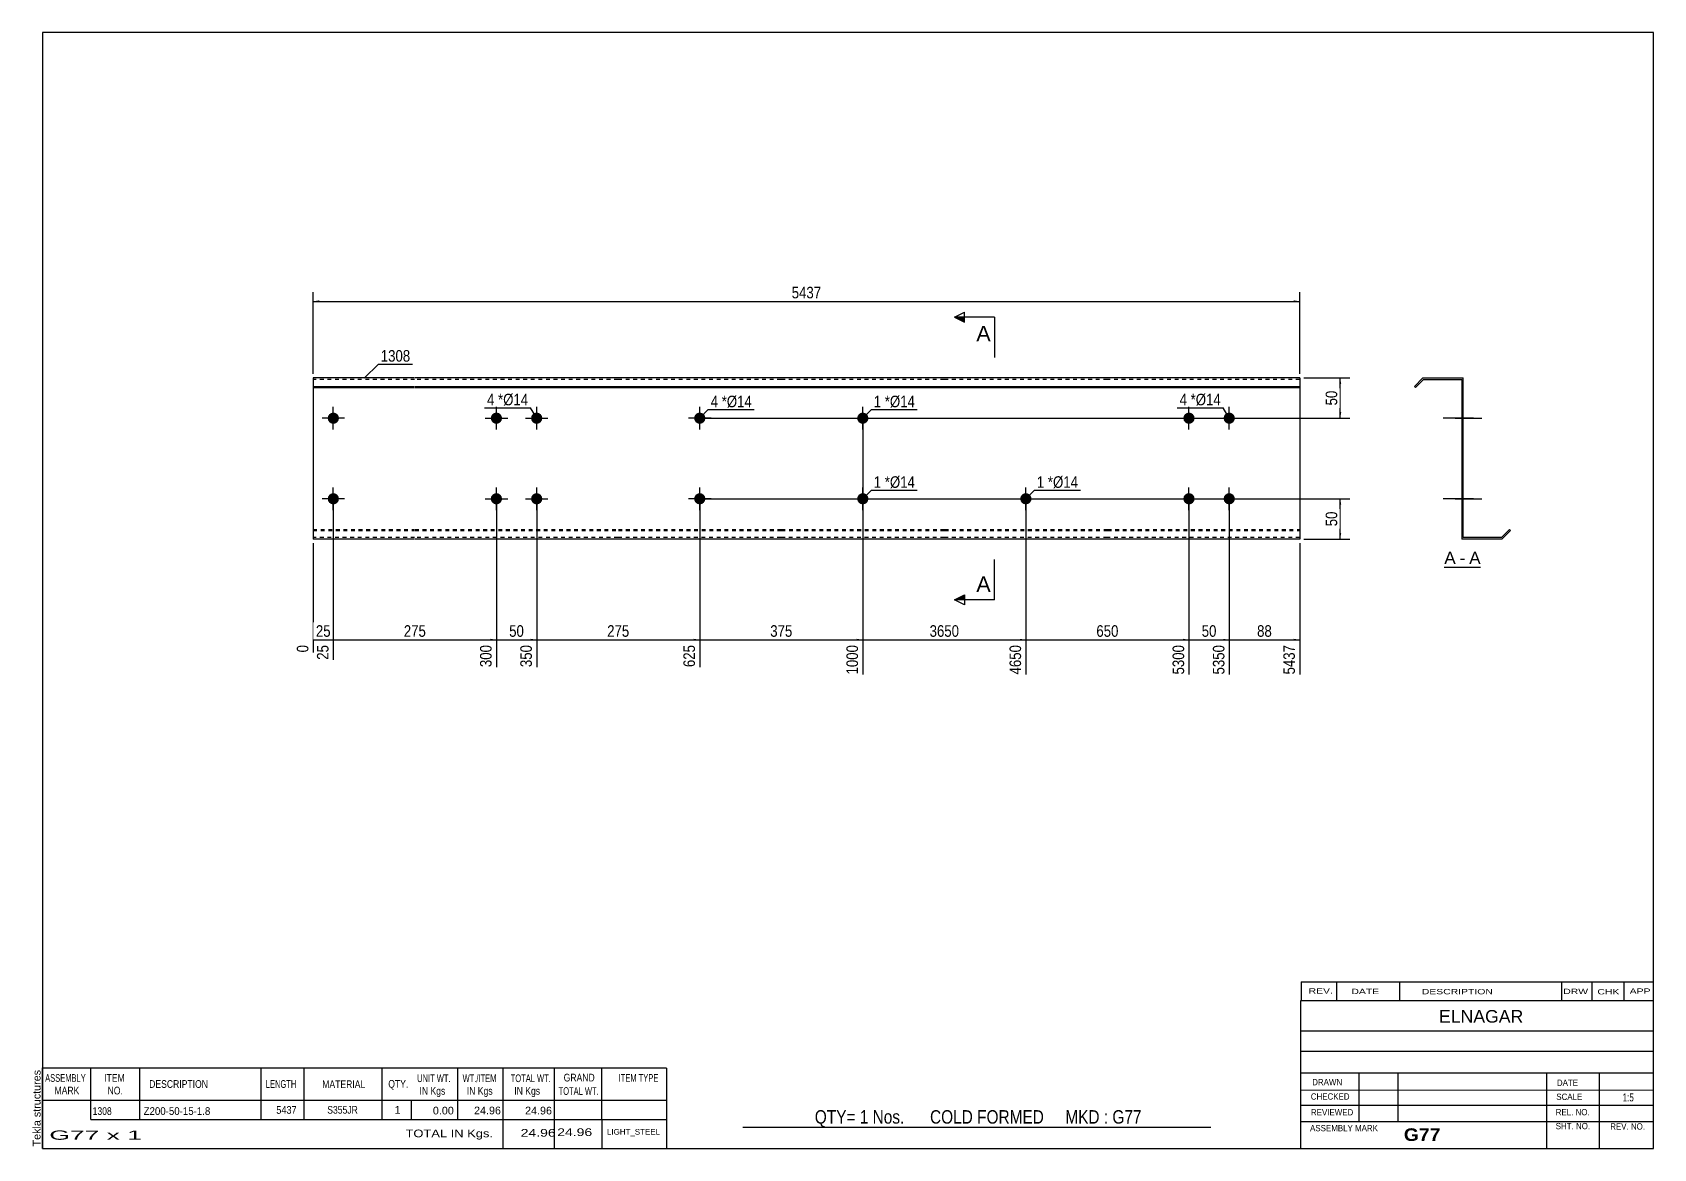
# Model space of a CAD drawing. Header units: millimetres. Extents: x -70 to 333, y -171 to 106.
import ezdxf

# ---------------------------------------------------------------- set-up
doc = ezdxf.new("R2010")
doc.units = ezdxf.units.MM
doc.linetypes.add('DXK_LINE_DOT1', pattern=[1.8814, 0.9407, -0.9407])
doc.styles.add('Arial', font='ARIAL.TTF', dxfattribs={"height": 0.2})
doc.styles.add('Arial Bold', font='ARIALBD.TTF', dxfattribs={"height": 0.2})
doc.styles.add('Arial Narrow', font='ARIALN.TTF', dxfattribs={"height": 0.2})

# ---------------------------------------------------------------- blocks, each defined once
blk = doc.blocks.new('Unknown-629089072-1597')
at = {"color": 5, "linetype": 'Continuous'}
for p, q in [((332.8, 105.75), (-67.2, 105.75)), ((-67.2, 105.75), (-67.2, -171.25)), ((332.8, -171.25), (332.8, 105.75)), ((-67.2, -171.25), (332.8, -171.25))]:
    blk.add_line(p, q, dxfattribs=at)
at = {"color": 174, "linetype": 'Continuous', "style": 'Arial'}
blk.add_text('Tekla structures', height=1.9102, rotation=90, dxfattribs=at).set_placement((-67.7, -170.75))
blk = doc.blocks.new('Unknown-629089072-12 - 1230')
at = {"color": 7, "linetype": 'Continuous'}
blk.add_line((280.83, -26.95), (289.86, -26.95), dxfattribs=at)
at = {"color": 0, "linetype": 'Continuous'}
blk.add_wipeout([(283.67, -26.2), (283.67, -23), (280.83, -23), (280.83, -26.2)], dxfattribs=at)
blk.add_wipeout([(286.05, -26.2), (286.05, -23), (284.63, -23), (284.63, -26.2)], dxfattribs=at)
at = {"color": 96, "linetype": 'Continuous', "style": 'Arial'}
blk.add_text('A', height=3.06, dxfattribs=at).set_placement((280.83, -26.2))
at = {"color": 0, "linetype": 'Continuous'}
blk.add_wipeout([(289.86, -26.2), (289.86, -23), (287.01, -23), (287.01, -26.2)], dxfattribs=at)
at = {"color": 96, "linetype": 'Continuous', "style": 'Arial'}
for s, p in [('A', (287.01, -26.2)), ('-', (284.63, -26.2))]:
    blk.add_text(s, height=3.06, dxfattribs=at).set_placement(p)
blk = doc.blocks.new('Bolt-629089072-1223 - 1203')
at = {"linetype": 'Continuous'}
blk.add_hatch(color=3, dxfattribs=at).paths.add_polyline_path([(135.06, 10, -1), (137.86, 10, -1)])
at = {"color": 3, "linetype": 'Continuous'}
for p, q in [((136.46, 7.2), (136.46, 12.8)), ((133.66, 10), (139.26, 10))]:
    blk.add_line(p, q, dxfattribs=at)
blk = doc.blocks.new('Part-629089072-1218 - 1203')
at = {"color": 2, "linetype": 'Continuous'}
for p, q in [((0, 20), (0, -20)), ((25.19, 20), (0, 20)), ((0, 17.88), (25.19, 17.88)), ((0, 17.62), (25.19, 17.62)), ((75.68, 20), (25.29, 20)), ((25.29, 17.88), (75.68, 17.88)), ((25.29, 17.62), (75.68, 17.62)), ((116.17, 20), (75.78, 20)), ((75.78, 17.88), (116.17, 17.88)), ((75.78, 17.62), (116.17, 17.62)), ((156.66, 20), (116.27, 20)), ((116.27, 17.88), (156.66, 17.88)), ((116.27, 17.62), (156.66, 17.62)), ((197.15, 20), (156.76, 20)), ((156.76, 17.88), (197.15, 17.88)), ((156.76, 17.62), (197.15, 17.62)), ((244.94, 20), (197.25, 20)), ((197.25, 17.88), (244.94, 17.88)), ((197.25, 17.62), (244.94, 17.62)), ((244.94, 20), (244.94, -20)), ((25.19, -20), (0, -20)), ((75.68, -20), (25.29, -20)), ((116.17, -20), (75.78, -20)), ((156.66, -20), (116.27, -20)), ((197.15, -20), (156.76, -20)), ((244.94, -20), (197.25, -20))]:
    blk.add_line(p, q, dxfattribs=at)
at = {"color": 7, "linetype": 'DXK_LINE_DOT1'}
for p, q in [((25.19, 19.64), (0, 19.64)), ((75.68, 19.64), (25.29, 19.64)), ((116.17, 19.64), (75.78, 19.64)), ((156.66, 19.64), (116.27, 19.64)), ((197.15, 19.64), (156.76, 19.64)), ((244.94, 19.64), (197.25, 19.64)), ((0, -17.62), (25.19, -17.62)), ((0, -17.88), (25.19, -17.88)), ((25.19, -19.64), (0, -19.64)), ((25.29, -17.62), (75.68, -17.62)), ((25.29, -17.88), (75.68, -17.88)), ((75.68, -19.64), (25.29, -19.64)), ((75.78, -17.62), (116.17, -17.62)), ((75.78, -17.88), (116.17, -17.88)), ((116.17, -19.64), (75.78, -19.64)), ((116.27, -17.62), (156.66, -17.62)), ((116.27, -17.88), (156.66, -17.88)), ((156.66, -19.64), (116.27, -19.64)), ((156.76, -17.62), (197.15, -17.62)), ((156.76, -17.88), (197.15, -17.88)), ((197.15, -19.64), (156.76, -19.64)), ((197.25, -17.62), (244.94, -17.62)), ((197.25, -17.88), (244.94, -17.88)), ((244.94, -19.64), (197.25, -19.64))]:
    blk.add_line(p, q, dxfattribs=at)
blk = doc.blocks.new('Bolt-629089072-1219 - 1203')
at = {"linetype": 'Continuous'}
blk.add_hatch(color=3, dxfattribs=at).paths.add_polyline_path([(135.06, -10, -1), (137.86, -10, -1)])
at = {"color": 3, "linetype": 'Continuous'}
for p, q in [((136.46, -12.8), (136.46, -7.2)), ((133.66, -10), (139.26, -10))]:
    blk.add_line(p, q, dxfattribs=at)
blk = doc.blocks.new('Bolt-629089072-1220 - 1203')
at = {"linetype": 'Continuous'}
for points in [[(216.04, 10, -1), (218.84, 10, -1)], [(226.04, 10, -1), (228.84, 10, -1)], [(216.04, -10, -1), (218.84, -10, -1)], [(226.04, -10, -1), (228.84, -10, -1)]]:
    blk.add_hatch(color=3, dxfattribs=at).paths.add_polyline_path(points)
at = {"color": 3, "linetype": 'Continuous'}
for p, q in [((217.44, 7.2), (217.44, 12.8)), ((227.44, 7.2), (227.44, 12.8)), ((214.64, 10), (220.24, 10)), ((224.64, 10), (230.24, 10)), ((217.44, -12.8), (217.44, -7.2)), ((227.44, -12.8), (227.44, -7.2)), ((214.64, -10), (220.24, -10)), ((224.64, -10), (230.24, -10))]:
    blk.add_line(p, q, dxfattribs=at)
blk = doc.blocks.new('Bolt-629089072-1221 - 1203')
at = {"linetype": 'Continuous'}
blk.add_hatch(color=3, dxfattribs=at).paths.add_polyline_path([(175.55, -10, -1), (178.35, -10, -1)])
at = {"color": 3, "linetype": 'Continuous'}
for p, q in [((176.95, -12.8), (176.95, -7.2)), ((174.15, -10), (179.75, -10))]:
    blk.add_line(p, q, dxfattribs=at)
blk = doc.blocks.new('Bolt-629089072-1222 - 1203')
at = {"linetype": 'Continuous'}
for points in [[(44.09, 10, -1), (46.89, 10, -1)], [(54.09, 10, -1), (56.89, 10, -1)], [(44.09, -10, -1), (46.89, -10, -1)], [(54.09, -10, -1), (56.89, -10, -1)]]:
    blk.add_hatch(color=3, dxfattribs=at).paths.add_polyline_path(points)
at = {"color": 3, "linetype": 'Continuous'}
for p, q in [((45.49, 7.2), (45.49, 12.8)), ((55.49, 7.2), (55.49, 12.8)), ((42.69, 10), (48.29, 10)), ((52.69, 10), (58.29, 10)), ((45.49, -12.8), (45.49, -7.2)), ((55.49, -12.8), (55.49, -7.2)), ((42.69, -10), (48.29, -10)), ((52.69, -10), (58.29, -10))]:
    blk.add_line(p, q, dxfattribs=at)
blk = doc.blocks.new('Bolt-629089072-1224 - 1203')
at = {"linetype": 'Continuous'}
for points in [[(3.6, 10, -1), (6.4, 10, -1)], [(94.58, 10, -1), (97.38, 10, -1)]]:
    blk.add_hatch(color=3, dxfattribs=at).paths.add_polyline_path(points)
at = {"color": 3, "linetype": 'Continuous'}
for p, q in [((5, 7.2), (5, 12.8)), ((95.98, 7.2), (95.98, 12.8)), ((7.8, 10), (2.2, 10)), ((98.78, 10), (93.18, 10))]:
    blk.add_line(p, q, dxfattribs=at)
blk = doc.blocks.new('Bolt-629089072-1225 - 1203')
at = {"linetype": 'Continuous'}
for points in [[(3.6, -10, -1), (6.4, -10, -1)], [(94.58, -10, -1), (97.38, -10, -1)]]:
    blk.add_hatch(color=3, dxfattribs=at).paths.add_polyline_path(points)
at = {"color": 3, "linetype": 'Continuous'}
for p, q in [((5, -12.8), (5, -7.2)), ((95.98, -12.8), (95.98, -7.2)), ((7.8, -10), (2.2, -10)), ((98.78, -10), (93.18, -10))]:
    blk.add_line(p, q, dxfattribs=at)
blk = doc.blocks.new('Part-629089072-1232 - 1230')
at = {"color": 2, "linetype": 'Continuous'}
for p, q in [((275.52, 20), (273.4, 17.88)), ((273.4, 17.88), (273.65, 17.62)), ((273.65, 17.62), (275.67, 19.64)), ((275.52, 20), (285.52, 20)), ((275.67, 19.64), (285.16, 19.64)), ((285.16, 19.64), (285.16, -20)), ((285.52, -19.64), (285.52, 20)), ((295.16, -20), (285.16, -20)), ((295.01, -19.64), (285.52, -19.64)), ((297.03, -17.62), (295.01, -19.64)), ((295.16, -20), (297.28, -17.88)), ((297.28, -17.88), (297.03, -17.62))]:
    blk.add_line(p, q, dxfattribs=at)
blk = doc.blocks.new('Bolt-629089072-1233 - 1230')
at = {"linetype": 'Continuous'}
blk.add_hatch(color=3, dxfattribs=at).paths.add_polyline_path([(285.16, -8.6), (285.16, -11.4), (285.52, -11.4), (285.52, -8.6)])
at = {"color": 3, "linetype": 'Continuous'}
for p, q in [((287.12, -10), (280.52, -10)), ((285.52, -8.6), (285.16, -8.6)), ((285.52, -11.4), (285.16, -11.4))]:
    blk.add_line(p, q, dxfattribs=at)
blk = doc.blocks.new('Bolt-629089072-1234 - 1230')
at = {"linetype": 'Continuous'}
for points in [[(285.16, 11.4), (285.16, 8.6), (285.52, 8.6), (285.52, 11.4)], [(285.16, 11.4), (285.16, 8.6), (285.52, 8.6), (285.52, 11.4)], [(285.16, -8.6), (285.16, -11.4), (285.52, -11.4), (285.52, -8.6)], [(285.16, -8.6), (285.16, -11.4), (285.52, -11.4), (285.52, -8.6)]]:
    blk.add_hatch(color=3, dxfattribs=at).paths.add_polyline_path(points)
at = {"color": 3, "linetype": 'Continuous'}
for p, q in [((288.12, 10), (280.52, 10)), ((288.12, 10), (280.52, 10)), ((285.52, 11.4), (285.16, 11.4)), ((285.52, 11.4), (285.16, 11.4)), ((285.52, 8.6), (285.16, 8.6)), ((285.52, 8.6), (285.16, 8.6)), ((288.12, -10), (280.52, -10)), ((288.12, -10), (280.52, -10)), ((285.52, -8.6), (285.16, -8.6)), ((285.52, -8.6), (285.16, -8.6)), ((285.52, -11.4), (285.16, -11.4)), ((285.52, -11.4), (285.16, -11.4))]:
    blk.add_line(p, q, dxfattribs=at)
blk = doc.blocks.new('Bolt-629089072-1235 - 1230')
at = {"linetype": 'Continuous'}
blk.add_hatch(color=3, dxfattribs=at).paths.add_polyline_path([(285.16, -8.6), (285.16, -11.4), (285.52, -11.4), (285.52, -8.6)])
at = {"color": 3, "linetype": 'Continuous'}
for p, q in [((287.12, -10), (280.52, -10)), ((285.52, -8.6), (285.16, -8.6)), ((285.52, -11.4), (285.16, -11.4))]:
    blk.add_line(p, q, dxfattribs=at)
blk = doc.blocks.new('Bolt-629089072-1236 - 1230')
at = {"linetype": 'Continuous'}
for points in [[(285.16, 11.4), (285.16, 8.6), (285.52, 8.6), (285.52, 11.4)], [(285.16, 11.4), (285.16, 8.6), (285.52, 8.6), (285.52, 11.4)], [(285.16, -8.6), (285.16, -11.4), (285.52, -11.4), (285.52, -8.6)], [(285.16, -8.6), (285.16, -11.4), (285.52, -11.4), (285.52, -8.6)]]:
    blk.add_hatch(color=3, dxfattribs=at).paths.add_polyline_path(points)
at = {"color": 3, "linetype": 'Continuous'}
for p, q in [((288.12, 10), (280.52, 10)), ((288.12, 10), (280.52, 10)), ((285.52, 11.4), (285.16, 11.4)), ((285.52, 11.4), (285.16, 11.4)), ((285.52, 8.6), (285.16, 8.6)), ((285.52, 8.6), (285.16, 8.6)), ((288.12, -10), (280.52, -10)), ((288.12, -10), (280.52, -10)), ((285.52, -8.6), (285.16, -8.6)), ((285.52, -8.6), (285.16, -8.6)), ((285.52, -11.4), (285.16, -11.4)), ((285.52, -11.4), (285.16, -11.4))]:
    blk.add_line(p, q, dxfattribs=at)
blk = doc.blocks.new('Bolt-629089072-1237 - 1230')
at = {"linetype": 'Continuous'}
blk.add_hatch(color=3, dxfattribs=at).paths.add_polyline_path([(285.16, 11.4), (285.16, 8.6), (285.52, 8.6), (285.52, 11.4)])
at = {"color": 3, "linetype": 'Continuous'}
for p, q in [((287.42, 10), (280.82, 10)), ((285.52, 11.4), (285.16, 11.4)), ((285.52, 8.6), (285.16, 8.6))]:
    blk.add_line(p, q, dxfattribs=at)
blk = doc.blocks.new('Bolt-629089072-1238 - 1230')
at = {"linetype": 'Continuous'}
blk.add_hatch(color=3, dxfattribs=at).paths.add_polyline_path([(285.16, 11.4), (285.16, 8.6), (285.52, 8.6), (285.52, 11.4)])
blk.add_hatch(color=3, dxfattribs=at).paths.add_polyline_path([(285.16, 11.4), (285.16, 8.6), (285.52, 8.6), (285.52, 11.4)])
at = {"color": 3, "linetype": 'Continuous'}
for p, q in [((283.56, 10), (290.16, 10)), ((283.56, 10), (290.16, 10)), ((285.16, 11.4), (285.52, 11.4)), ((285.16, 11.4), (285.52, 11.4)), ((285.16, 8.6), (285.52, 8.6)), ((285.16, 8.6), (285.52, 8.6))]:
    blk.add_line(p, q, dxfattribs=at)
blk = doc.blocks.new('Bolt-629089072-1239 - 1230')
at = {"linetype": 'Continuous'}
blk.add_hatch(color=3, dxfattribs=at).paths.add_polyline_path([(285.16, -8.6), (285.16, -11.4), (285.52, -11.4), (285.52, -8.6)])
blk.add_hatch(color=3, dxfattribs=at).paths.add_polyline_path([(285.16, -8.6), (285.16, -11.4), (285.52, -11.4), (285.52, -8.6)])
at = {"color": 3, "linetype": 'Continuous'}
for p, q in [((283.56, -10), (290.16, -10)), ((283.56, -10), (290.16, -10)), ((285.16, -8.6), (285.52, -8.6)), ((285.16, -8.6), (285.52, -8.6)), ((285.16, -11.4), (285.52, -11.4)), ((285.16, -11.4), (285.52, -11.4))]:
    blk.add_line(p, q, dxfattribs=at)
blk = doc.blocks.new('StraightDimension-629089072-1293 - 1203')
at = {"linetype": 'Continuous'}
for points in [[(254.75, 18.5), (255, 20), (255.25, 18.5)], [(255.25, 11.5), (255, 10), (254.75, 11.5)]]:
    blk.add_hatch(color=7, dxfattribs=at).paths.add_polyline_path(points)
at = {"color": 7, "linetype": 'Continuous'}
for p, q in [((245.94, 20), (257.4, 20)), ((255, 10), (255, 20)), ((96.98, 10), (257.4, 10))]:
    blk.add_line(p, q, dxfattribs=at)
at = {"color": 0}
blk.add_wipeout([(254.85, 17.43), (250.65, 17.43), (250.65, 12.57), (254.85, 12.57)], dxfattribs=at)
at = {"color": 3, "style": 'Arial Narrow'}
blk.add_text('50', height=2.863, rotation=90.0002, dxfattribs=at).set_placement((254.25, 13.17))
blk = doc.blocks.new('StraightDimension-629089072-1258 - 1203')
at = {"linetype": 'Continuous'}
blk.add_hatch(color=7, dxfattribs=at).paths.add_polyline_path([(3.5, -44.75), (5, -45), (3.5, -45.25)])
at = {"color": 7, "linetype": 'Continuous'}
for p, q in [((5, -11), (5, -49.96)), ((0, -21), (0, -48.13)), ((0, -45), (5, -45))]:
    blk.add_line(p, q, dxfattribs=at)
at = {"color": 0}
blk.add_wipeout([(4.93, -44.85), (4.93, -40.65), (0.07, -40.65), (0.07, -44.85)], dxfattribs=at)
at = {"color": 0, "linetype": 'Continuous'}
blk.add_wipeout([(4.4, -45.7), (0.2, -45.7), (0.2, -50.56), (4.4, -50.56)], dxfattribs=at)
blk.add_wipeout([(-0.6, -45.7), (-4.8, -45.7), (-4.8, -48.73), (-0.6, -48.73)], dxfattribs=at)
at = {"color": 3, "style": 'Arial Narrow'}
blk.add_text('25', height=2.863, dxfattribs=at).set_placement((0.67, -44.25))
at = {"color": 3, "linetype": 'Continuous', "style": 'Arial Narrow'}
for s, height, p in [('0', 2.86, (-1.2, -48.13)), ('25', 2.863, (3.8, -49.96))]:
    blk.add_text(s, height=height, rotation=90.0002, dxfattribs=at).set_placement(p)
blk = doc.blocks.new('StraightDimension-629089072-1250 - 1203')
at = {"linetype": 'Continuous'}
blk.add_hatch(color=7, dxfattribs=at).paths.add_polyline_path([(243.44, -44.75), (244.94, -45), (243.44, -45.25)])
at = {"color": 7, "linetype": 'Continuous'}
for p, q in [((227.44, -11), (227.44, -53.61)), ((244.94, -21), (244.94, -53.61)), ((227.44, -45), (244.94, -45))]:
    blk.add_line(p, q, dxfattribs=at)
at = {"color": 0}
blk.add_wipeout([(238.62, -44.85), (238.62, -40.65), (233.76, -40.65), (233.76, -44.85)], dxfattribs=at)
at = {"color": 3, "style": 'Arial Narrow'}
blk.add_text('88', height=2.863, dxfattribs=at).set_placement((234.36, -44.25))
at = {"color": 0, "linetype": 'Continuous'}
blk.add_wipeout([(244.34, -45.7), (240.14, -45.7), (240.14, -54.21), (244.34, -54.21)], dxfattribs=at)
at = {"color": 3, "linetype": 'Continuous', "style": 'Arial Narrow'}
blk.add_text('5437', height=2.863, rotation=90.0002, dxfattribs=at).set_placement((243.74, -53.61))
blk = doc.blocks.new('StraightDimension-629089072-1251 - 1203')
at = {"linetype": 'Continuous'}
blk.add_hatch(color=7, dxfattribs=at).paths.add_polyline_path([(225.94, -44.75), (227.44, -45), (225.94, -45.25)])
at = {"color": 7, "linetype": 'Continuous'}
for p, q in [((217.44, -11), (217.44, -53.61)), ((227.44, -11), (227.44, -53.61)), ((217.44, -45), (227.44, -45))]:
    blk.add_line(p, q, dxfattribs=at)
at = {"color": 0}
blk.add_wipeout([(224.87, -44.85), (224.87, -40.65), (220.01, -40.65), (220.01, -44.85)], dxfattribs=at)
at = {"color": 0, "linetype": 'Continuous'}
blk.add_wipeout([(226.84, -45.7), (222.64, -45.7), (222.64, -54.21), (226.84, -54.21)], dxfattribs=at)
at = {"color": 3, "style": 'Arial Narrow'}
blk.add_text('50', height=2.863, dxfattribs=at).set_placement((220.61, -44.25))
at = {"color": 3, "linetype": 'Continuous', "style": 'Arial Narrow'}
blk.add_text('5350', height=2.863, rotation=90.0002, dxfattribs=at).set_placement((226.24, -53.61))
blk = doc.blocks.new('StraightDimension-629089072-1252 - 1203')
at = {"linetype": 'Continuous'}
blk.add_hatch(color=7, dxfattribs=at).paths.add_polyline_path([(215.94, -44.75), (217.44, -45), (215.94, -45.25)])
at = {"color": 7, "linetype": 'Continuous'}
for p, q in [((176.95, -11), (176.95, -53.61)), ((217.44, -11), (217.44, -53.61)), ((176.95, -45), (217.44, -45))]:
    blk.add_line(p, q, dxfattribs=at)
at = {"color": 0}
blk.add_wipeout([(200.54, -44.85), (200.54, -40.65), (193.85, -40.65), (193.85, -44.85)], dxfattribs=at)
at = {"color": 0, "linetype": 'Continuous'}
blk.add_wipeout([(216.84, -45.7), (212.64, -45.7), (212.64, -54.21), (216.84, -54.21)], dxfattribs=at)
at = {"color": 3, "style": 'Arial Narrow'}
blk.add_text('650', height=2.863, dxfattribs=at).set_placement((194.45, -44.25))
at = {"color": 3, "linetype": 'Continuous', "style": 'Arial Narrow'}
blk.add_text('5300', height=2.863, rotation=90.0002, dxfattribs=at).set_placement((216.24, -53.61))
blk = doc.blocks.new('StraightDimension-629089072-1253 - 1203')
at = {"linetype": 'Continuous'}
blk.add_hatch(color=7, dxfattribs=at).paths.add_polyline_path([(175.45, -44.75), (176.95, -45), (175.45, -45.25)])
at = {"color": 7, "linetype": 'Continuous'}
for p, q in [((136.46, 9), (136.46, -53.61)), ((176.95, -11), (176.95, -53.61)), ((136.46, -45), (176.95, -45))]:
    blk.add_line(p, q, dxfattribs=at)
at = {"color": 0}
blk.add_wipeout([(160.96, -44.85), (160.96, -40.65), (152.45, -40.65), (152.45, -44.85)], dxfattribs=at)
at = {"color": 0, "linetype": 'Continuous'}
blk.add_wipeout([(176.35, -45.7), (172.15, -45.7), (172.15, -54.21), (176.35, -54.21)], dxfattribs=at)
at = {"color": 3, "style": 'Arial Narrow'}
blk.add_text('3650', height=2.863, dxfattribs=at).set_placement((153.05, -44.25))
at = {"color": 3, "linetype": 'Continuous', "style": 'Arial Narrow'}
blk.add_text('4650', height=2.863, rotation=90.0002, dxfattribs=at).set_placement((175.75, -53.61))
blk = doc.blocks.new('StraightDimension-629089072-1254 - 1203')
at = {"linetype": 'Continuous'}
blk.add_hatch(color=7, dxfattribs=at).paths.add_polyline_path([(134.96, -44.75), (136.46, -45), (134.96, -45.25)])
at = {"color": 7, "linetype": 'Continuous'}
for p, q in [((136.46, 9), (136.46, -53.61)), ((95.98, -11), (95.98, -51.78)), ((95.98, -45), (136.46, -45))]:
    blk.add_line(p, q, dxfattribs=at)
at = {"color": 0}
blk.add_wipeout([(119.56, -44.85), (119.56, -40.65), (112.88, -40.65), (112.88, -44.85)], dxfattribs=at)
at = {"color": 0, "linetype": 'Continuous'}
blk.add_wipeout([(135.86, -45.7), (131.66, -45.7), (131.66, -54.21), (135.86, -54.21)], dxfattribs=at)
at = {"color": 3, "style": 'Arial Narrow'}
blk.add_text('375', height=2.863, dxfattribs=at).set_placement((113.48, -44.25))
at = {"color": 3, "linetype": 'Continuous', "style": 'Arial Narrow'}
blk.add_text('1000', height=2.863, rotation=90.0002, dxfattribs=at).set_placement((135.26, -53.61))
blk = doc.blocks.new('StraightDimension-629089072-1255 - 1203')
at = {"linetype": 'Continuous'}
blk.add_hatch(color=7, dxfattribs=at).paths.add_polyline_path([(94.48, -44.75), (95.98, -45), (94.48, -45.25)])
at = {"color": 7, "linetype": 'Continuous'}
for p, q in [((55.49, -11), (55.49, -51.78)), ((95.98, -11), (95.98, -51.78)), ((55.49, -45), (95.98, -45))]:
    blk.add_line(p, q, dxfattribs=at)
at = {"color": 0}
blk.add_wipeout([(79.07, -44.85), (79.07, -40.65), (72.39, -40.65), (72.39, -44.85)], dxfattribs=at)
at = {"color": 0, "linetype": 'Continuous'}
blk.add_wipeout([(95.38, -45.7), (91.18, -45.7), (91.18, -52.38), (95.38, -52.38)], dxfattribs=at)
at = {"color": 3, "style": 'Arial Narrow'}
blk.add_text('275', height=2.863, dxfattribs=at).set_placement((72.99, -44.25))
at = {"color": 3, "linetype": 'Continuous', "style": 'Arial Narrow'}
blk.add_text('625', height=2.863, rotation=90.0002, dxfattribs=at).set_placement((94.78, -51.78))
blk = doc.blocks.new('StraightDimension-629089072-1256 - 1203')
at = {"linetype": 'Continuous'}
blk.add_hatch(color=7, dxfattribs=at).paths.add_polyline_path([(53.99, -44.75), (55.49, -45), (53.99, -45.25)])
at = {"color": 7, "linetype": 'Continuous'}
for p, q in [((45.49, -11), (45.49, -51.78)), ((55.49, -11), (55.49, -51.78)), ((45.49, -45), (55.49, -45))]:
    blk.add_line(p, q, dxfattribs=at)
at = {"color": 0}
blk.add_wipeout([(52.92, -44.85), (52.92, -40.65), (48.06, -40.65), (48.06, -44.85)], dxfattribs=at)
at = {"color": 0, "linetype": 'Continuous'}
blk.add_wipeout([(54.89, -45.7), (50.69, -45.7), (50.69, -52.38), (54.89, -52.38)], dxfattribs=at)
at = {"color": 3, "style": 'Arial Narrow'}
blk.add_text('50', height=2.863, dxfattribs=at).set_placement((48.66, -44.25))
at = {"color": 3, "linetype": 'Continuous', "style": 'Arial Narrow'}
blk.add_text('350', height=2.863, rotation=90.0002, dxfattribs=at).set_placement((54.29, -51.78))
blk = doc.blocks.new('StraightDimension-629089072-1257 - 1203')
at = {"linetype": 'Continuous'}
blk.add_hatch(color=7, dxfattribs=at).paths.add_polyline_path([(43.99, -44.75), (45.49, -45), (43.99, -45.25)])
at = {"color": 7, "linetype": 'Continuous'}
for p, q in [((5, -11), (5, -49.96)), ((45.49, -11), (45.49, -51.78)), ((5, -45), (45.49, -45))]:
    blk.add_line(p, q, dxfattribs=at)
at = {"color": 0}
blk.add_wipeout([(28.59, -44.85), (28.59, -40.65), (21.9, -40.65), (21.9, -44.85)], dxfattribs=at)
at = {"color": 0, "linetype": 'Continuous'}
blk.add_wipeout([(44.89, -45.7), (40.69, -45.7), (40.69, -52.38), (44.89, -52.38)], dxfattribs=at)
at = {"color": 3, "style": 'Arial Narrow'}
blk.add_text('275', height=2.863, dxfattribs=at).set_placement((22.5, -44.25))
at = {"color": 3, "linetype": 'Continuous', "style": 'Arial Narrow'}
blk.add_text('300', height=2.863, rotation=90.0002, dxfattribs=at).set_placement((44.29, -51.78))
blk = doc.blocks.new('StraightDimension-629089072-1301 - 1203')
at = {"linetype": 'Continuous'}
for points in [[(254.75, -11.5), (255, -10), (255.25, -11.5)], [(255.25, -18.5), (255, -20), (254.75, -18.5)]]:
    blk.add_hatch(color=7, dxfattribs=at).paths.add_polyline_path(points)
at = {"color": 7, "linetype": 'Continuous'}
for p, q in [((96.98, -10), (257.4, -10)), ((255, -20), (255, -10)), ((245.94, -20), (257.4, -20))]:
    blk.add_line(p, q, dxfattribs=at)
at = {"color": 0}
blk.add_wipeout([(254.85, -12.57), (250.65, -12.57), (250.65, -17.43), (254.85, -17.43)], dxfattribs=at)
at = {"color": 3, "style": 'Arial Narrow'}
blk.add_text('50', height=2.863, rotation=90.0002, dxfattribs=at).set_placement((254.25, -16.83))
blk = doc.blocks.new('StraightDimension-629089072-1309 - 1203')
at = {"linetype": 'Continuous'}
for points in [[(1.5, 38.75), (0, 39), (1.5, 39.25)], [(243.44, 39.25), (244.94, 39), (243.44, 38.75)]]:
    blk.add_hatch(color=7, dxfattribs=at).paths.add_polyline_path(points)
at = {"color": 7, "linetype": 'Continuous'}
for p, q in [((0, 21), (0, 41.25)), ((244.94, 21), (244.94, 41.25)), ((0, 39), (244.94, 39))]:
    blk.add_line(p, q, dxfattribs=at)
at = {"color": 0}
blk.add_wipeout([(126.73, 39.15), (126.73, 43.35), (118.21, 43.35), (118.21, 39.15)], dxfattribs=at)
at = {"color": 3, "style": 'Arial Narrow'}
blk.add_text('5437', height=2.863, dxfattribs=at).set_placement((118.81, 39.75))
blk = doc.blocks.new('CBS_REVISION-629089072-1621')
at = {"color": 7, "linetype": 'Continuous'}
for p, q in [((245.29, -129.87), (332.79, -129.87)), ((245.29, -129.87), (245.29, -134.5)), ((254.09, -129.87), (254.09, -134.5)), ((269.68, -129.87), (269.68, -134.44)), ((309.94, -129.87), (309.94, -134.5)), ((317.48, -129.87), (317.48, -134.5)), ((325.43, -129.87), (325.43, -134.5)), ((245.29, -134.5), (332.79, -134.5))]:
    blk.add_line(p, q, dxfattribs=at)
at = {"color": 7, "style": 'Arial Narrow', "width": 1.7}
for s, height, p in [('REV.', 1.326, (247.15, -132.82)), ('DATE', 1.326, (257.78, -132.94)), ('DESCRIPTION', 1.3257, (275.26, -132.99)), ('DRW', 1.326, (310.37, -132.93)), ('CHK', 1.326, (318.86, -133.02)), ('APP', 1.326, (326.86, -132.87))]:
    blk.add_text(s, height=height, dxfattribs=at).set_placement(p)
blk = doc.blocks.new('CBS_BOM-629089072-1618')
at = {"color": 7, "linetype": 'Continuous'}
for p, q in [((-67.23, -159.28), (-67.23, -151.28)), ((-67.23, -151.28), (87.69, -151.28)), ((-55.23, -159.28), (-55.23, -151.28)), ((-43.04, -159.28), (-43.04, -151.28)), ((-12.88, -159.28), (-12.88, -151.28)), ((-2.2, -159.28), (-2.2, -151.28)), ((17.12, -159.28), (17.12, -151.28)), ((35.92, -159.28), (35.92, -151.28)), ((47.13, -159.28), (47.13, -151.28)), ((59.92, -159.28), (59.92, -151.28)), ((71.67, -159.28), (71.67, -151.28)), ((87.69, -151.29), (87.69, -159.27)), ((-67.23, -159.28), (87.69, -159.28)), ((-67.23, -164.08), (-67.23, -159.28)), ((-55.23, -164.08), (-55.23, -159.28)), ((-43.04, -164.08), (-43.04, -159.28)), ((-12.88, -164.08), (-12.88, -159.28)), ((-2.2, -164.08), (-2.2, -159.28)), ((17.12, -164.08), (17.12, -159.28)), ((24.38, -164.08), (24.38, -159.28)), ((35.92, -164.08), (35.92, -159.28)), ((47.13, -164.08), (47.13, -159.28)), ((59.92, -164.08), (59.92, -159.28)), ((71.69, -164.08), (71.69, -159.28)), ((87.69, -159.28), (87.69, -164.08)), ((-67.23, -171.28), (-67.23, -164.1)), ((-55.23, -164.08), (87.69, -164.08)), ((47.13, -171.28), (47.13, -164.1)), ((59.92, -171.28), (59.92, -164.1)), ((71.73, -171.28), (71.73, -164.1)), ((87.69, -164.08), (87.69, -171.28)), ((-67.23, -171.28), (87.69, -171.28))]:
    blk.add_line(p, q, dxfattribs=at)
at = {"color": 3, "linetype": 'Continuous', "style": 'Arial'}
for s, height, width, p in [('ASSEMBLY', 1.91, 0.7, (-66.55, -154.71)), ('ITEM', 1.91, 0.8, (-51.9, -154.71)), ('UNIT WT.', 1.91, 0.7, (25.81, -154.78)), ('WT./ITEM', 1.91, 0.7, (37.1, -154.78)), ('TOTAL WT.', 1.91, 0.7, (49.04, -154.78)), ('GRAND', 1.91, 0.8, (62.19, -154.62)), ('ITEM TYPE', 1.91, 0.7, (75.83, -154.7)), ('MARK', 1.91, 0.8, (-64.23, -157.84)), ('NO.', 1.91, 0.8, (-51.05, -157.84)), ('DESCRIPTION', 1.9102, 0.8, (-40.72, -156.21)), ('LENGTH', 1.91, 0.7, (-11.77, -156.21)), ('MATERIAL', 1.91, 0.8, (2.25, -156.26)), ('QTY.', 1.91, 0.8, (18.64, -156.18)), ('IN Kgs', 1.91, 0.8, (26.39, -157.92)), ('IN Kgs', 1.91, 0.8, (38.14, -157.92)), ('IN Kgs', 1.91, 0.8, (49.93, -157.92)), ('TOTAL WT.', 1.91, 0.7, (60.93, -157.96))]:
    blk.add_text(s, height=height, dxfattribs=dict(at, width=width)).set_placement(p)
at = {"color": 7, "linetype": 'Continuous', "style": 'Arial'}
for s, height, width, p in [('1308', 1.91, 0.8, (-54.77, -162.93)), ('Z200-50-15-1.8', 1.9102, 0.9, (-42.1, -162.93)), ('5437', 1.91, 0.85, (-9.16, -162.65)), ('S355JR', 1.91, 0.8, (3.49, -162.62))]:
    blk.add_text(s, height=height, dxfattribs=dict(at, width=width)).set_placement(p)
for s, p in [('1', (20.21, -162.62)), ('0.00', (29.72, -162.81)), ('24.96', (39.94, -162.78)), ('24.96', (52.61, -162.81))]:
    blk.add_text(s, height=1.91, dxfattribs=at).set_placement(p)
at = {"color": 6, "linetype": 'Continuous', "style": 'Arial'}
for s, height, width, p in [('G77 x 1', 2.292, 2.05, (-65.51, -169.09)), ('TOTAL IN Kgs.', 1.9102, 1.2, (22.93, -168.48)), ('24.96', 1.91, 1.3, (51.52, -168.33)), ('24.96', 1.91, 1.3, (60.59, -168.17))]:
    blk.add_text(s, height=height, dxfattribs=dict(at, width=width)).set_placement(p)
blk.add_text('LIGHT_STEEL', height=1.4135, dxfattribs=at).set_placement((72.94, -167.83))
blk = doc.blocks.new('CBS_CALLOFF-629089072-1619')
at = {"color": 7, "linetype": 'Continuous'}
blk.add_line((106.68, -165.98), (222.91, -166), dxfattribs=at)
at = {"color": 3, "linetype": 'Continuous', "style": 'Arial Narrow'}
blk.add_text('QTY= 1 Nos.      COLD FORMED     MKD : G77', height=3.3405, dxfattribs=at).set_placement((124.54, -165.09))
blk = doc.blocks.new('CBS_NAME_BLOG-629089072-1620')
at = {"color": 7, "linetype": 'Continuous'}
for p, q in [((245.21, -134.5), (332.73, -134.5)), ((245.21, -171.21), (245.21, -134.5)), ((245.21, -142.04), (332.73, -142.04)), ((245.28, -147.09), (332.8, -147.09)), ((245.21, -152.46), (332.73, -152.46)), ((259.73, -164.57), (259.73, -152.47)), ((269.42, -164.54), (269.42, -152.47)), ((306.33, -171.21), (306.33, -152.48)), ((319.38, -171.21), (319.38, -152.47)), ((245.22, -156.76), (332.8, -156.74)), ((245.21, -160.51), (332.73, -160.51)), ((245.21, -164.55), (332.73, -164.55)), ((245.21, -171.25), (332.8, -171.25))]:
    blk.add_line(p, q, dxfattribs=at)
at = {"color": 3, "linetype": 'Continuous', "style": 'Arial'}
blk.add_text('ELNAGAR', height=3.133, dxfattribs=at).set_placement((279.53, -140.03))
at = {"color": 3, "linetype": 'Continuous'}
for s, height, style, width, p in [('DRAWN', 1.566, 'Arial', 0.9, (248.04, -155.57)), ('DATE', 1.566, 'Arial', 0.9, (308.8, -155.73)), ('CHECKED', 1.566, 'Arial', 0.9, (247.69, -159.14)), ('SCALE', 1.566, 'Arial', 0.9, (308.65, -159.21)), ('1:5', 1.957, 'Arial Narrow', 0.9, (325.1, -159.57)), ('REVIEWED', 1.566, 'Arial', 0.9, (247.73, -163.06)), ('SHT. NO.', 1.566, 'Arial', 0.9, (308.51, -166.48)), ('REL. NO.', 1.566, 'Arial', 0.9, (308.51, -163.01)), ('REV. NO.', 1.566, 'Arial', 0.9, (322.03, -166.57)), ('ASSEMBLY MARK', 1.5663, 'Arial', 0.9, (247.51, -166.99)), ('G77', 3.131, 'Arial Bold', 1.1, (270.79, -169.39))]:
    blk.add_text(s, height=height, dxfattribs=dict(at, style=style, width=width)).set_placement(p)
blk = doc.blocks.new('Mark-629089072-1328 - 1203')
at = {"color": 0}
blk.add_wipeout([(181.5, -7.28), (181.5, -4.28), (179.67, -4.28), (179.67, -7.28)], dxfattribs=at)
blk.add_wipeout([(181.5, -7.28), (181.5, -4.28), (179.67, -4.28), (179.67, -7.28)], dxfattribs=at)
at = {"color": 7, "linetype": 'Continuous'}
blk.add_line((176.95, -10), (179.07, -7.88), dxfattribs=at)
at = {"color": 0}
blk.add_wipeout([(183.68, -7.28), (183.68, -4.28), (182.4, -4.28), (182.4, -7.28)], dxfattribs=at)
blk.add_wipeout([(183.68, -7.28), (183.68, -4.28), (182.4, -4.28), (182.4, -7.28)], dxfattribs=at)
at = {"color": 3, "style": 'Arial Narrow'}
blk.add_text('1', height=2.86, dxfattribs=at).set_placement((179.67, -7.28))
at = {"color": 0}
blk.add_wipeout([(189.89, -7.28), (189.89, -4.28), (183.68, -4.28), (183.68, -7.28)], dxfattribs=at)
blk.add_wipeout([(189.89, -7.28), (189.89, -4.28), (183.68, -4.28), (183.68, -7.28)], dxfattribs=at)
at = {"color": 7, "linetype": 'Continuous'}
blk.add_line((179.07, -7.88), (190.49, -7.88), dxfattribs=at)
at = {"color": 3, "style": 'Arial Narrow'}
for s, height, p in [('*', 2.86, (182.4, -7.28)), ('Ø14', 2.863, (183.68, -7.28))]:
    blk.add_text(s, height=height, dxfattribs=at).set_placement(p)
blk = doc.blocks.new('Mark-629089072-1327 - 1203')
at = {"color": 0}
blk.add_wipeout([(216.95, 13.2), (216.95, 16.2), (215.12, 16.2), (215.12, 13.2)], dxfattribs=at)
blk.add_wipeout([(216.95, 13.2), (216.95, 16.2), (215.12, 16.2), (215.12, 13.2)], dxfattribs=at)
blk.add_wipeout([(219.13, 13.2), (219.13, 16.2), (217.85, 16.2), (217.85, 13.2)], dxfattribs=at)
blk.add_wipeout([(219.13, 13.2), (219.13, 16.2), (217.85, 16.2), (217.85, 13.2)], dxfattribs=at)
at = {"color": 3, "style": 'Arial Narrow'}
blk.add_text('4', height=2.86, dxfattribs=at).set_placement((215.12, 13.2))
at = {"color": 0}
blk.add_wipeout([(225.34, 13.2), (225.34, 16.2), (219.13, 16.2), (219.13, 13.2)], dxfattribs=at)
blk.add_wipeout([(225.34, 13.2), (225.34, 16.2), (219.13, 16.2), (219.13, 13.2)], dxfattribs=at)
at = {"color": 7, "linetype": 'Continuous'}
for p in [(214.52, 12.6), (227.44, 10)]:
    blk.add_line(p, (225.94, 12.6), dxfattribs=at)
at = {"color": 3, "style": 'Arial Narrow'}
for s, height, p in [('Ø14', 2.863, (219.13, 13.2)), ('*', 2.86, (217.85, 13.2))]:
    blk.add_text(s, height=height, dxfattribs=at).set_placement(p)
blk = doc.blocks.new('SectionMark-629089072-1248 - 1203')
at = {"linetype": 'Continuous'}
for points in [[(161.7, 35.1), (161.7, 33.85), (159.2, 35.1)], [(161.7, -33.85), (161.7, -35.1), (159.2, -35.1)]]:
    blk.add_hatch(color=30, dxfattribs=at).paths.add_polyline_path(points)
at = {"color": 30, "linetype": 'Continuous'}
for p, q in [((159.2, 35.1), (161.7, 36.35)), ((161.7, 33.85), (161.7, 36.35)), ((159.2, 35.1), (161.7, 33.85)), ((159.2, -35.1), (161.7, -33.85)), ((161.7, -36.35), (159.2, -35.1)), ((161.7, -33.85), (161.7, -36.35))]:
    blk.add_line(p, q, dxfattribs=at)
at = {"color": 0, "linetype": 'Continuous'}
for points in [[(168.2, 29.1), (168.2, 33.1), (164.65, 33.1), (164.65, 29.1)], [(168.2, -33.1), (168.2, -29.1), (164.65, -29.1), (164.65, -33.1)]]:
    blk.add_wipeout(points, dxfattribs=at)
at = {"color": 30, "linetype": 'Continuous'}
for p, q in [((169.2, 35.1), (159.2, 35.1)), ((169.2, 35.1), (169.2, 25.1)), ((169.2, -35.1), (169.2, -25.1)), ((169.2, -35.1), (159.2, -35.1))]:
    blk.add_line(p, q, dxfattribs=at)
at = {"color": 96, "linetype": 'Continuous', "style": 'Arial'}
for p in [(164.65, 29.1), (164.65, -33.1)]:
    blk.add_text('A', height=3.82, dxfattribs=at).set_placement(p)
blk = doc.blocks.new('Mark-629089072-1312 - 1203')
at = {"color": 0}
blk.add_wipeout([(24.09, 24.04), (24.09, 27.04), (16.78, 27.04), (16.78, 24.04)], dxfattribs=at)
blk.add_wipeout([(24.09, 24.04), (24.09, 27.04), (16.78, 27.04), (16.78, 24.04)], dxfattribs=at)
at = {"color": 7, "linetype": 'Continuous'}
for p, q in [((12.65, 19.9), (16.18, 23.44)), ((16.18, 23.44), (24.69, 23.44))]:
    blk.add_line(p, q, dxfattribs=at)
at = {"color": 3, "style": 'Arial Narrow'}
blk.add_text('1308', height=2.863, dxfattribs=at).set_placement((16.78, 24.04))
blk = doc.blocks.new('MarkSet-629089072-1323 - 1203')
at = {"color": 0}
blk.add_wipeout([(100.53, 12.72), (100.53, 15.72), (98.7, 15.72), (98.7, 12.72)], dxfattribs=at)
blk.add_wipeout([(100.53, 12.72), (100.53, 15.72), (98.7, 15.72), (98.7, 12.72)], dxfattribs=at)
at = {"color": 7, "linetype": 'Continuous'}
blk.add_line((95.98, 10), (98.1, 12.12), dxfattribs=at)
at = {"color": 0}
blk.add_wipeout([(102.7, 12.72), (102.7, 15.72), (101.43, 15.72), (101.43, 12.72)], dxfattribs=at)
blk.add_wipeout([(102.7, 12.72), (102.7, 15.72), (101.43, 15.72), (101.43, 12.72)], dxfattribs=at)
at = {"color": 3, "style": 'Arial Narrow'}
blk.add_text('4', height=2.86, dxfattribs=at).set_placement((98.7, 12.72))
at = {"color": 0}
blk.add_wipeout([(108.92, 12.72), (108.92, 15.72), (102.7, 15.72), (102.7, 12.72)], dxfattribs=at)
blk.add_wipeout([(108.92, 12.72), (108.92, 15.72), (102.7, 15.72), (102.7, 12.72)], dxfattribs=at)
at = {"color": 7, "linetype": 'Continuous'}
blk.add_line((98.1, 12.12), (109.52, 12.12), dxfattribs=at)
at = {"color": 3, "style": 'Arial Narrow'}
for s, height, p in [('*', 2.86, (101.43, 12.72)), ('Ø14', 2.863, (102.7, 12.72))]:
    blk.add_text(s, height=height, dxfattribs=at).set_placement(p)
blk = doc.blocks.new('Mark-629089072-1326 - 1203')
at = {"color": 0}
blk.add_wipeout([(141.01, -7.28), (141.01, -4.28), (139.18, -4.28), (139.18, -7.28)], dxfattribs=at)
blk.add_wipeout([(141.01, -7.28), (141.01, -4.28), (139.18, -4.28), (139.18, -7.28)], dxfattribs=at)
at = {"color": 7, "linetype": 'Continuous'}
blk.add_line((136.46, -10), (138.58, -7.88), dxfattribs=at)
at = {"color": 0}
blk.add_wipeout([(143.19, -7.28), (143.19, -4.28), (141.91, -4.28), (141.91, -7.28)], dxfattribs=at)
blk.add_wipeout([(143.19, -7.28), (143.19, -4.28), (141.91, -4.28), (141.91, -7.28)], dxfattribs=at)
at = {"color": 3, "style": 'Arial Narrow'}
blk.add_text('1', height=2.86, dxfattribs=at).set_placement((139.18, -7.28))
at = {"color": 0}
blk.add_wipeout([(149.4, -7.28), (149.4, -4.28), (143.19, -4.28), (143.19, -7.28)], dxfattribs=at)
blk.add_wipeout([(149.4, -7.28), (149.4, -4.28), (143.19, -4.28), (143.19, -7.28)], dxfattribs=at)
at = {"color": 7, "linetype": 'Continuous'}
blk.add_line((138.58, -7.88), (150, -7.88), dxfattribs=at)
at = {"color": 3, "style": 'Arial Narrow'}
for s, height, p in [('*', 2.86, (141.91, -7.28)), ('Ø14', 2.863, (143.19, -7.28))]:
    blk.add_text(s, height=height, dxfattribs=at).set_placement(p)
blk = doc.blocks.new('Mark-629089072-1329 - 1203')
at = {"color": 0}
blk.add_wipeout([(45, 13.2), (45, 16.2), (43.17, 16.2), (43.17, 13.2)], dxfattribs=at)
blk.add_wipeout([(45, 13.2), (45, 16.2), (43.17, 16.2), (43.17, 13.2)], dxfattribs=at)
blk.add_wipeout([(47.17, 13.2), (47.17, 16.2), (45.9, 16.2), (45.9, 13.2)], dxfattribs=at)
blk.add_wipeout([(47.17, 13.2), (47.17, 16.2), (45.9, 16.2), (45.9, 13.2)], dxfattribs=at)
at = {"color": 3, "style": 'Arial Narrow'}
blk.add_text('4', height=2.86, dxfattribs=at).set_placement((43.17, 13.2))
at = {"color": 0}
blk.add_wipeout([(53.39, 13.2), (53.39, 16.2), (47.17, 16.2), (47.17, 13.2)], dxfattribs=at)
blk.add_wipeout([(53.39, 13.2), (53.39, 16.2), (47.17, 16.2), (47.17, 13.2)], dxfattribs=at)
at = {"color": 7, "linetype": 'Continuous'}
for p in [(42.57, 12.6), (55.49, 10)]:
    blk.add_line(p, (53.99, 12.6), dxfattribs=at)
at = {"color": 3, "style": 'Arial Narrow'}
for s, height, p in [('Ø14', 2.863, (47.17, 13.2)), ('*', 2.86, (45.9, 13.2))]:
    blk.add_text(s, height=height, dxfattribs=at).set_placement(p)
blk = doc.blocks.new('Mark-629089072-1330 - 1203')
at = {"color": 0}
blk.add_wipeout([(141.01, 12.72), (141.01, 15.72), (139.18, 15.72), (139.18, 12.72)], dxfattribs=at)
blk.add_wipeout([(141.01, 12.72), (141.01, 15.72), (139.18, 15.72), (139.18, 12.72)], dxfattribs=at)
at = {"color": 7, "linetype": 'Continuous'}
blk.add_line((136.46, 10), (138.58, 12.12), dxfattribs=at)
at = {"color": 0}
blk.add_wipeout([(143.19, 12.72), (143.19, 15.72), (141.91, 15.72), (141.91, 12.72)], dxfattribs=at)
blk.add_wipeout([(143.19, 12.72), (143.19, 15.72), (141.91, 15.72), (141.91, 12.72)], dxfattribs=at)
at = {"color": 3, "style": 'Arial Narrow'}
blk.add_text('1', height=2.86, dxfattribs=at).set_placement((139.18, 12.72))
at = {"color": 0}
blk.add_wipeout([(149.4, 12.72), (149.4, 15.72), (143.19, 15.72), (143.19, 12.72)], dxfattribs=at)
blk.add_wipeout([(149.4, 12.72), (149.4, 15.72), (143.19, 15.72), (143.19, 12.72)], dxfattribs=at)
at = {"color": 7, "linetype": 'Continuous'}
blk.add_line((138.58, 12.12), (150, 12.12), dxfattribs=at)
at = {"color": 3, "style": 'Arial Narrow'}
for s, height, p in [('*', 2.86, (141.91, 12.72)), ('Ø14', 2.863, (143.19, 12.72))]:
    blk.add_text(s, height=height, dxfattribs=at).set_placement(p)

msp = doc.modelspace()

# ---------------------------------------------------------------- block references
for name in ['Unknown-629089072-1597', 'Part-629089072-1218 - 1203', 'Part-629089072-1232 - 1230', 'Bolt-629089072-1224 - 1203', 'Bolt-629089072-1222 - 1203', 'Bolt-629089072-1223 - 1203', 'Bolt-629089072-1220 - 1203', 'Bolt-629089072-1234 - 1230', 'Bolt-629089072-1236 - 1230', 'Bolt-629089072-1237 - 1230', 'Bolt-629089072-1238 - 1230', 'Bolt-629089072-1225 - 1203', 'Bolt-629089072-1219 - 1203', 'Bolt-629089072-1221 - 1203', 'Bolt-629089072-1233 - 1230', 'Bolt-629089072-1235 - 1230', 'Bolt-629089072-1239 - 1230', 'CBS_REVISION-629089072-1621', 'CBS_NAME_BLOG-629089072-1620', 'CBS_BOM-629089072-1618', 'CBS_CALLOFF-629089072-1619']:
    msp.add_blockref(name, (0, 0))

# ---------------------------------------------------------------- next in the draw order: block references
for name in ['Mark-629089072-1329 - 1203', 'StraightDimension-629089072-1293 - 1203', 'StraightDimension-629089072-1258 - 1203', 'StraightDimension-629089072-1250 - 1203', 'Unknown-629089072-12 - 1230']:
    msp.add_blockref(name, (0, 0))

# ---------------------------------------------------------------- next in the draw order: block references
for name in ['StraightDimension-629089072-1309 - 1203', 'Mark-629089072-1327 - 1203', 'StraightDimension-629089072-1251 - 1203']:
    msp.add_blockref(name, (0, 0))

# ---------------------------------------------------------------- next in the draw order: block references
for name in ['Mark-629089072-1312 - 1203', 'StraightDimension-629089072-1252 - 1203']:
    msp.add_blockref(name, (0, 0))

# ---------------------------------------------------------------- next in the draw order: block references
msp.add_blockref('StraightDimension-629089072-1253 - 1203', (0, 0))

# ---------------------------------------------------------------- next in the draw order: block references
msp.add_blockref('StraightDimension-629089072-1254 - 1203', (0, 0))

# ---------------------------------------------------------------- next in the draw order: block references
for name in ['MarkSet-629089072-1323 - 1203', 'Mark-629089072-1330 - 1203', 'StraightDimension-629089072-1255 - 1203']:
    msp.add_blockref(name, (0, 0))

# ---------------------------------------------------------------- next in the draw order: block references
for name in ['StraightDimension-629089072-1256 - 1203', 'StraightDimension-629089072-1301 - 1203']:
    msp.add_blockref(name, (0, 0))

# ---------------------------------------------------------------- next in the draw order: block references
for name in ['SectionMark-629089072-1248 - 1203', 'Mark-629089072-1326 - 1203', 'Mark-629089072-1328 - 1203', 'StraightDimension-629089072-1257 - 1203']:
    msp.add_blockref(name, (0, 0))

doc.saveas('drawing.dxf')
